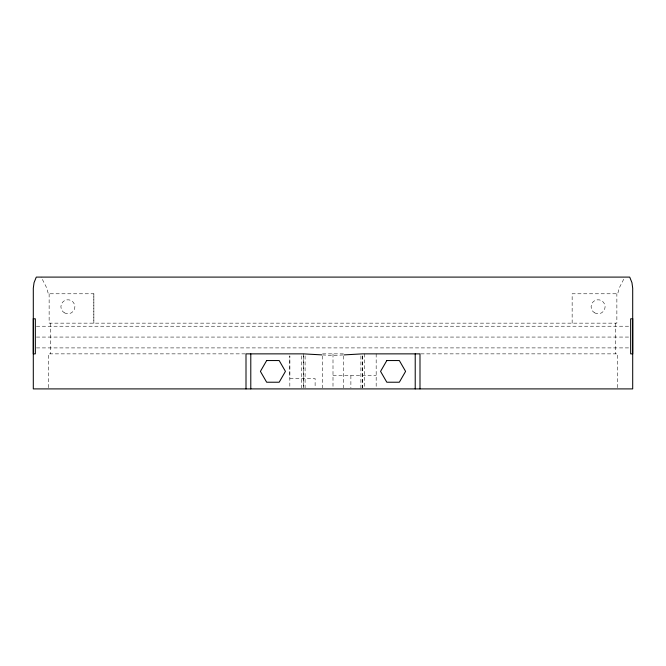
<?xml version="1.0" encoding="UTF-8"?>
<svg xmlns="http://www.w3.org/2000/svg" width="666" height="666" viewBox="0 0 666 666"><rect width="100%" height="100%" fill="white"/><g stroke="black" fill="none" stroke-linecap="round" stroke-linejoin="round"><path stroke-width="0.5" stroke-dasharray="3.33 2.5" d="M49.134 293.781L49.134 323.152L616.866 323.152L616.866 293.781M93.856 293.781L93.856 323.152L93.856 293.781L48.285 293.781L46.878 288.22L41.209 277.098M289.827 375.557L289.827 355.927L289.827 387.878M572.144 323.152L572.144 293.781L617.715 293.781L619.122 288.22L624.317 278.022M343.132 354.953L333 355.527L322.868 354.953M36.422 326.232L629.578 326.223M36.422 337.071L629.578 337.063M36.422 347.91L629.578 347.902M245.171 353.862L48.285 353.862L48.285 387.878M322.569 353.862L343.431 353.862M420.829 353.862L617.715 353.862L617.715 387.878M333 375.557L376.173 375.557M289.827 378.563L315.118 378.563L315.118 387.87M615.534 323.152L615.534 353.862M376.173 353.862L376.173 387.878M364.294 353.862L364.294 387.878M362.604 355.919L362.604 387.878M362.379 355.919L362.379 387.878M360.905 355.919L360.905 387.878M350.882 375.557L350.882 387.878M343.431 355.919L343.431 387.878M333 353.862L333 387.895M322.569 355.919L322.569 387.878M305.095 355.919L305.095 387.878M303.621 355.919L303.621 387.878M303.396 353.862L303.396 387.878M301.706 355.919L301.706 387.878M50.466 323.152L50.466 353.862M594.596 312.837A7.01 7.01 0 0 0 605.111 306.768A7.01 7.01 0 0 0 594.596 300.699A7.01 7.01 0 0 0 594.596 312.837M64.394 312.837A7.01 7.01 0 0 0 74.908 306.768A7.01 7.01 0 0 0 64.394 300.699A7.01 7.01 0 0 0 64.394 312.837"/><path stroke-width="1" d="M344.139 354.895L362.379 353.862L419.996 353.862L419.996 388.902M321.861 354.895L303.621 353.862L246.004 353.862L246.004 388.902M415.218 353.862L415.218 388.902M250.791 353.862L250.791 388.902M33.3 318.814L33.3 353.862L35.34 353.862L35.34 318.814L33.3 318.814M632.7 318.814L632.7 388.902L33.3 388.902L33.3 288.22L34.049 282.659L36.289 277.098L629.711 277.098L631.951 282.659L632.7 288.22L632.7 353.862L630.66 353.862L630.66 318.814L632.7 318.814M266.666 360.547L260.406 371.387L266.666 382.226L279.179 382.226L285.439 371.387L279.179 360.547L266.666 360.547M386.821 360.547L380.561 371.387L386.821 382.226L399.334 382.226L405.594 371.387L399.334 360.547L386.821 360.547"/></g></svg>
